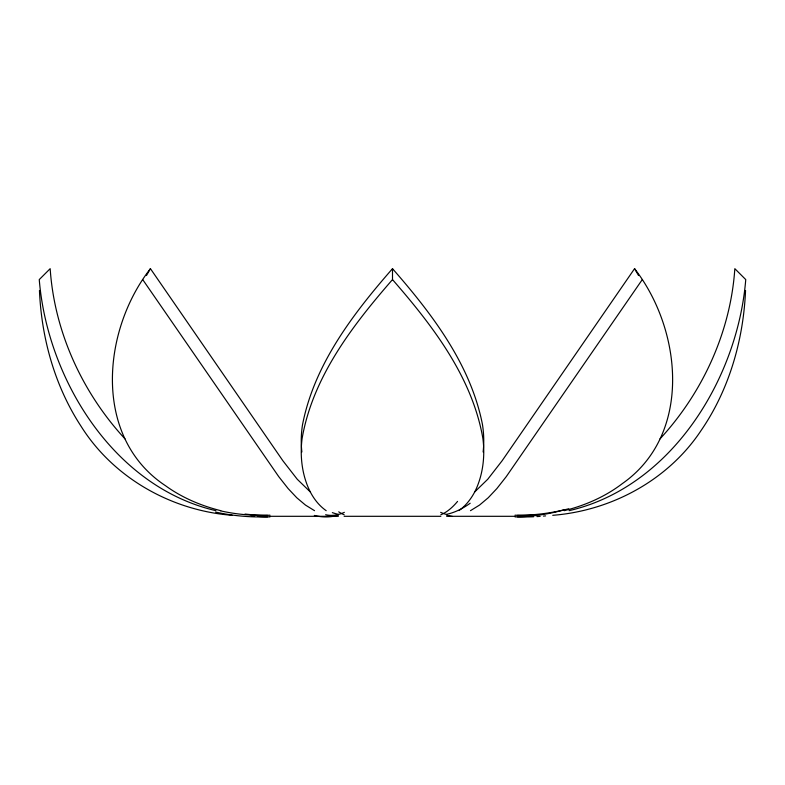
<?xml version="1.0" encoding="UTF-8"?>
<svg xmlns="http://www.w3.org/2000/svg" width="785" height="785" viewBox="0 0 785 785"><rect width="100%" height="100%" fill="white"/><g stroke="black" fill="none" stroke-linecap="round" stroke-linejoin="round"><path stroke-width="1.18" d="M745.544 290.44C743.454 339.944 729.216 389.645 700.976 430.671C668.113 480.126 611.505 510.672 552.738 515.313M483.128 452.003C484.168 442.858 483.884 433.585 482.461 424.499C470.617 364.387 431.976 313.794 392.5 268.666C352.916 313.951 314.049 364.76 302.441 425.146C301.097 434.026 300.851 443.083 301.872 452.003M310.291 491.92L297.25 479.252L282.894 460.775L150.435 268.666C101.648 331.162 92.875 437.736 165.507 485.719C181.983 497.67 201.048 505.746 220.742 510.672M146.471 275.486L150.435 268.666M564.258 510.672C585.119 505.471 605.284 496.679 622.397 483.56C692.331 434.556 682.332 330.181 634.565 268.666L502.106 460.775L487.75 479.252L474.709 491.92M642.287 279.588L506.256 476.642L496.876 488.555L488.211 497.768L479.557 505.059L470.48 510.672M392.5 268.666L392.5 279.588C352.504 325.52 312.665 377.153 302.078 438.668C300.086 454.476 301.597 470.863 307.465 485.719C311.36 495.482 317.483 504.608 326.187 510.672M660.067 438.805C702.771 392.49 730.629 331.692 734.829 268.666L745.75 279.588C737.674 378.694 671.724 486.828 569.096 510.672M458.901 510.613C467.134 504.902 473.787 495.394 477.535 485.719C483.403 470.863 484.914 454.476 482.922 438.668C472.334 377.153 432.496 325.52 392.5 279.588M257.755 516.304L267.597 516.304M269.981 516.304L338.374 516.304M344.134 516.304L440.866 516.304M446.626 516.304L515.019 516.304M517.403 516.304L527.245 516.304M232.262 515.313C171.601 510.642 113.491 477.996 80.963 426.127C54.764 385.955 41.468 338.149 39.456 290.44M215.904 510.672C113.275 486.828 47.326 378.694 39.25 279.588L50.171 268.666C54.371 331.692 82.229 392.49 124.933 438.805M314.52 510.672L305.443 505.059L296.789 497.768L288.124 488.555L278.744 476.642L142.713 279.588M634.565 268.666L638.529 275.486M338.306 515.186A231.084 101.353 89.3 0 1 314.334 515.431M269.991 515.186A231.084 207.358 -74.7 0 1 220.693 510.888M267.607 516.805A231.084 218.505 88 0 1 215.63 512.095M267.557 515.372A231.084 216.189 70.7 0 1 244.979 514.047M457.557 501.409A231.084 75.164 89.3 0 1 440.787 514.803M344.35 512.34A231.084 77.058 -82.9 0 1 325.638 514.715M564.072 509.838A231.084 207.652 88.5 0 1 515.029 516.922M470.176 503.234A231.084 98.38 -82.6 0 1 446.753 514.303M452.523 516.442A231.084 101.353 -89.3 0 1 446.694 515.186M533.574 515.107A231.084 207.358 74.7 0 1 515.009 515.186M344.213 514.803A231.084 75.164 -89.3 0 1 338.727 511.84M446.488 514.44A231.084 77.058 82.9 0 1 440.65 512.34M269.971 516.922A231.084 207.652 -88.5 0 1 257.539 516.373M254.448 516.108A231.084 207.652 -88.5 0 1 251.357 515.794M338.247 514.303A231.084 98.38 82.6 0 1 332.33 512.625M545.595 515.892A231.084 218.505 -88 0 1 543.426 516.098M540.159 516.363A231.084 218.505 -88 0 1 536.901 516.579M533.643 516.746A231.084 218.505 -88 0 1 517.393 516.805M568.723 508.768A231.084 216.189 -70.7 0 1 517.443 515.372"/></g></svg>
